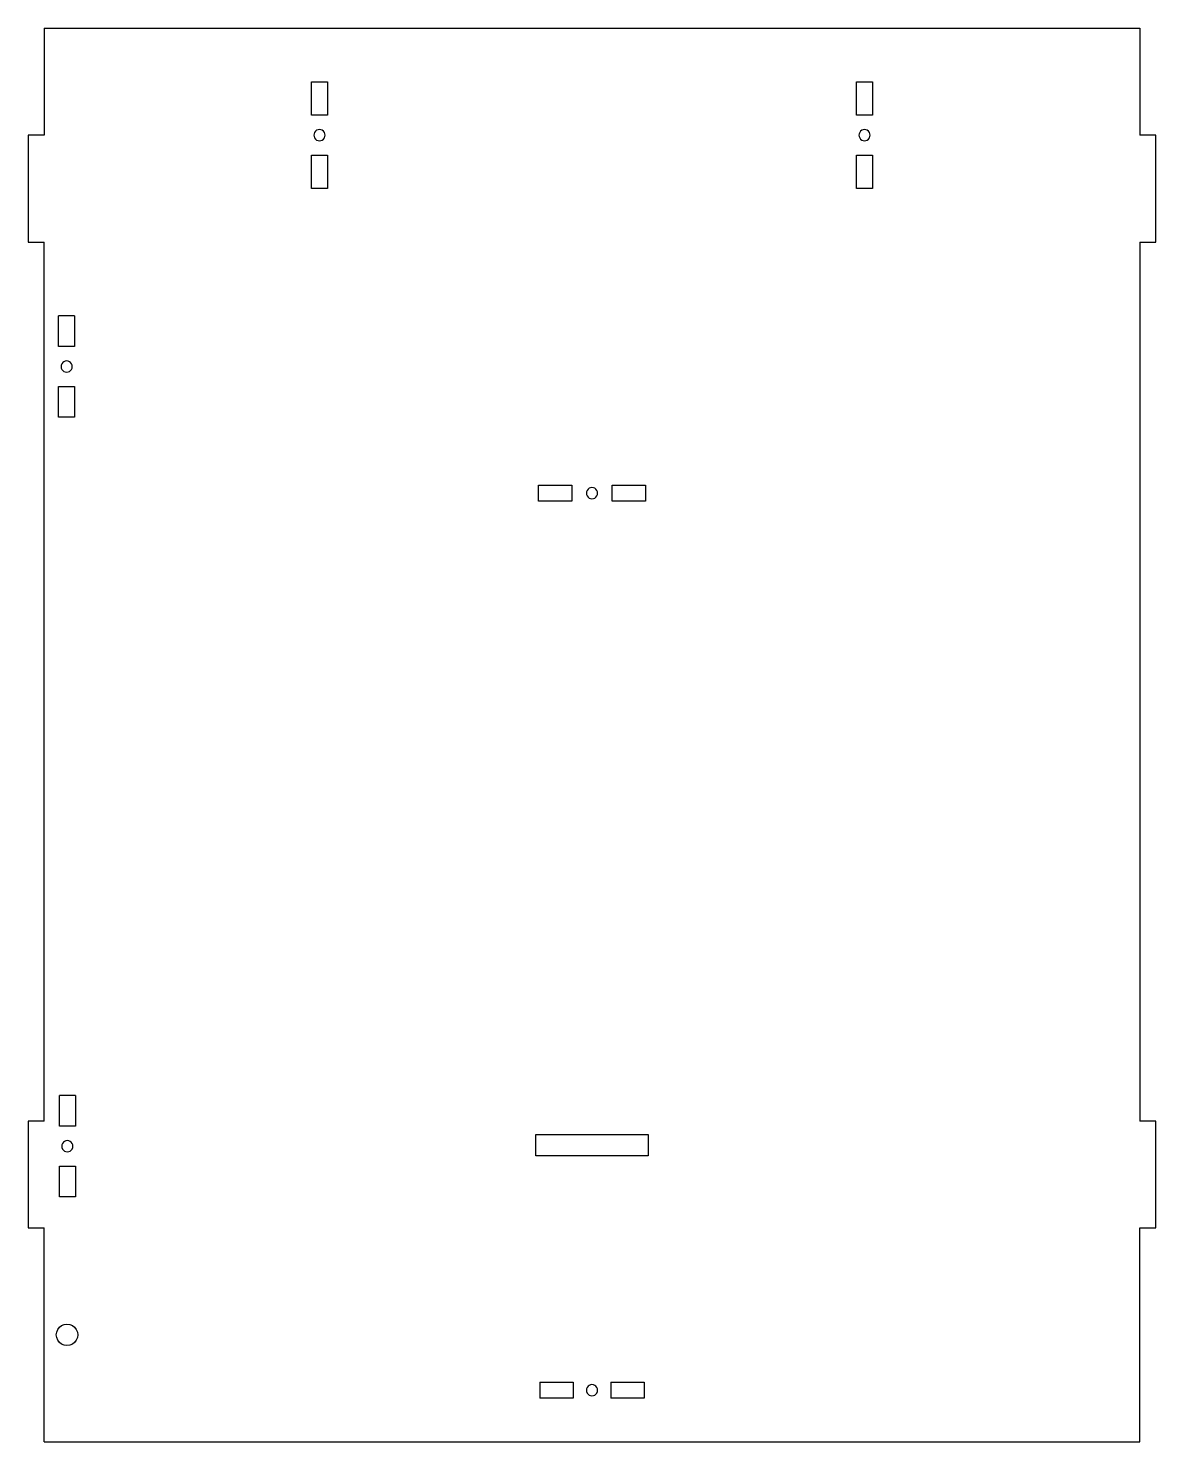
# Model space of a CAD drawing. Header units: metres. Extents: x 1802 to 2224, y -1633 to -1104.
import ezdxf

# ---------------------------------------------------------------- set-up
doc = ezdxf.new("R2010")
doc.units = ezdxf.units.M

msp = doc.modelspace()

# ---------------------------------------------------------------- linework, layer by layer
for p, q in [((1807.59, -1103.9, 6), (1807.59, -1143.9, 6)), ((1807.59, -1103.9, 6), (2217.59, -1103.9, 6)), ((2217.59, -1103.9, 6), (2217.59, -1143.9, 6)), ((1907.59, -1136.4, 6), (1907.59, -1123.9, 6)), ((1907.59, -1123.9, 6), (1913.59, -1123.9, 6)), ((1913.59, -1123.9, 6), (1913.59, -1136.4, 6)), ((2111.59, -1136.4, 6), (2111.59, -1123.9, 6)), ((2111.59, -1123.9, 6), (2117.59, -1123.9, 6)), ((2117.59, -1123.9, 6), (2117.59, -1136.4, 6)), ((1913.59, -1136.4, 6), (1907.59, -1136.4, 6)), ((2117.59, -1136.4, 6), (2111.59, -1136.4, 6)), ((1909.11, -1142.42, 6), (1908.78, -1142.85, 6)), ((1909.54, -1142.08, 6), (1909.11, -1142.42, 6)), ((1910.05, -1141.87, 6), (1909.54, -1142.08, 6)), ((1910.59, -1141.8, 6), (1910.05, -1141.87, 6)), ((1911.14, -1141.87, 6), (1910.59, -1141.8, 6)), ((1911.64, -1142.08, 6), (1911.14, -1141.87, 6)), ((1912.08, -1142.42, 6), (1911.64, -1142.08, 6)), ((1912.41, -1142.85, 6), (1912.08, -1142.42, 6)), ((2113.11, -1142.42, 6), (2112.78, -1142.85, 6)), ((2113.54, -1142.08, 6), (2113.11, -1142.42, 6)), ((2114.05, -1141.87, 6), (2113.54, -1142.08, 6)), ((2114.59, -1141.8, 6), (2114.05, -1141.87, 6)), ((2115.14, -1141.87, 6), (2114.59, -1141.8, 6)), ((2115.64, -1142.08, 6), (2115.14, -1141.87, 6)), ((2116.08, -1142.42, 6), (2115.64, -1142.08, 6)), ((2116.41, -1142.85, 6), (2116.08, -1142.42, 6)), ((1807.59, -1143.9, 6), (1801.59, -1143.9, 6)), ((1801.59, -1143.9, 6), (1801.59, -1183.9, 6)), ((1908.57, -1143.36, 6), (1908.49, -1143.9, 6)), ((1908.49, -1143.9, 6), (1908.57, -1144.44, 6)), ((1908.78, -1142.85, 6), (1908.57, -1143.36, 6)), ((1908.57, -1144.44, 6), (1908.78, -1144.95, 6)), ((1908.78, -1144.95, 6), (1909.11, -1145.39, 6)), ((1909.11, -1145.39, 6), (1909.54, -1145.72, 6)), ((1909.54, -1145.72, 6), (1910.05, -1145.93, 6)), ((1910.05, -1145.93, 6), (1910.59, -1146, 6)), ((1910.59, -1146, 6), (1911.14, -1145.93, 6)), ((1911.14, -1145.93, 6), (1911.64, -1145.72, 6)), ((1911.64, -1145.72, 6), (1912.08, -1145.39, 6)), ((1912.08, -1145.39, 6), (1912.41, -1144.95, 6)), ((1912.62, -1143.36, 6), (1912.41, -1142.85, 6)), ((1912.41, -1144.95, 6), (1912.62, -1144.44, 6)), ((1912.69, -1143.9, 6), (1912.62, -1143.36, 6)), ((1912.62, -1144.44, 6), (1912.69, -1143.9, 6)), ((2112.57, -1143.36, 6), (2112.49, -1143.9, 6)), ((2112.49, -1143.9, 6), (2112.57, -1144.44, 6)), ((2112.78, -1142.85, 6), (2112.57, -1143.36, 6)), ((2112.57, -1144.44, 6), (2112.78, -1144.95, 6)), ((2112.78, -1144.95, 6), (2113.11, -1145.39, 6)), ((2113.11, -1145.39, 6), (2113.54, -1145.72, 6)), ((2113.54, -1145.72, 6), (2114.05, -1145.93, 6)), ((2114.05, -1145.93, 6), (2114.59, -1146, 6)), ((2114.59, -1146, 6), (2115.14, -1145.93, 6)), ((2115.14, -1145.93, 6), (2115.64, -1145.72, 6)), ((2115.64, -1145.72, 6), (2116.08, -1145.39, 6)), ((2116.08, -1145.39, 6), (2116.41, -1144.95, 6)), ((2116.62, -1143.36, 6), (2116.41, -1142.85, 6)), ((2116.41, -1144.95, 6), (2116.62, -1144.44, 6)), ((2116.69, -1143.9, 6), (2116.62, -1143.36, 6)), ((2116.62, -1144.44, 6), (2116.69, -1143.9, 6)), ((2223.59, -1143.9, 6), (2217.59, -1143.9, 6)), ((2223.59, -1183.9, 6), (2223.59, -1143.9, 6)), ((1907.59, -1151.4, 6), (1913.59, -1151.4, 6)), ((1907.59, -1163.9, 6), (1907.59, -1151.4, 6)), ((1913.59, -1151.4, 6), (1913.59, -1163.9, 6)), ((2111.59, -1151.4, 6), (2117.59, -1151.4, 6)), ((2111.59, -1163.9, 6), (2111.59, -1151.4, 6)), ((2117.59, -1151.4, 6), (2117.59, -1163.9, 6)), ((1913.59, -1163.9, 6), (1907.59, -1163.9, 6)), ((2117.59, -1163.9, 6), (2111.59, -1163.9, 6)), ((1801.59, -1183.9, 6), (1807.59, -1183.9, 6)), ((1807.59, -1512.9, 6), (1807.59, -1183.9, 6)), ((2217.59, -1183.9, 6), (2223.59, -1183.9, 6)), ((2217.59, -1183.9, 6), (2217.59, -1512.9, 6)), ((1812.96, -1223, 6), (1812.96, -1211.5, 6)), ((1818.96, -1211.5, 6), (1812.96, -1211.5, 6)), ((1818.96, -1211.5, 6), (1818.96, -1223, 6)), ((1818.96, -1223, 6), (1812.96, -1223, 6)), ((1813.93, -1229.96, 6), (1813.86, -1230.5, 6)), ((1813.86, -1230.5, 6), (1813.93, -1231.05, 6)), ((1814.14, -1229.45, 6), (1813.93, -1229.96, 6)), ((1813.93, -1231.05, 6), (1814.14, -1231.55, 6)), ((1814.48, -1229.02, 6), (1814.14, -1229.45, 6)), ((1814.14, -1231.55, 6), (1814.48, -1231.99, 6)), ((1814.91, -1228.68, 6), (1814.48, -1229.02, 6)), ((1814.48, -1231.99, 6), (1814.91, -1232.32, 6)), ((1815.42, -1228.47, 6), (1814.91, -1228.68, 6)), ((1814.91, -1232.32, 6), (1815.42, -1232.53, 6)), ((1815.96, -1228.4, 6), (1815.42, -1228.47, 6)), ((1815.42, -1232.53, 6), (1815.96, -1232.6, 6)), ((1816.51, -1228.47, 6), (1815.96, -1228.4, 6)), ((1815.96, -1232.6, 6), (1816.51, -1232.53, 6)), ((1817.01, -1228.68, 6), (1816.51, -1228.47, 6)), ((1816.51, -1232.53, 6), (1817.01, -1232.32, 6)), ((1817.45, -1229.02, 6), (1817.01, -1228.68, 6)), ((1817.01, -1232.32, 6), (1817.45, -1231.99, 6)), ((1817.78, -1229.45, 6), (1817.45, -1229.02, 6)), ((1817.45, -1231.99, 6), (1817.78, -1231.55, 6)), ((1817.99, -1229.96, 6), (1817.78, -1229.45, 6)), ((1817.78, -1231.55, 6), (1817.99, -1231.05, 6)), ((1818.06, -1230.5, 6), (1817.99, -1229.96, 6)), ((1817.99, -1231.05, 6), (1818.06, -1230.5, 6)), ((1812.96, -1249.5, 6), (1812.96, -1238, 6)), ((1812.96, -1238, 6), (1818.96, -1238, 6)), ((1818.96, -1238, 6), (1818.96, -1249.5, 6)), ((1818.96, -1249.5, 6), (1812.96, -1249.5, 6)), ((1992.59, -1274.9, 6), (2005.09, -1274.9, 6)), ((1992.59, -1280.9, 6), (1992.59, -1274.9, 6)), ((2005.09, -1274.9, 6), (2005.09, -1280.9, 6)), ((2010.57, -1277.36, 6), (2010.49, -1277.9, 6)), ((2010.49, -1277.9, 6), (2010.57, -1278.44, 6)), ((2010.78, -1276.85, 6), (2010.57, -1277.36, 6)), ((2010.57, -1278.44, 6), (2010.78, -1278.95, 6)), ((2011.11, -1276.42, 6), (2010.78, -1276.85, 6)), ((2010.78, -1278.95, 6), (2011.11, -1279.39, 6)), ((2011.54, -1276.08, 6), (2011.11, -1276.42, 6)), ((2011.11, -1279.39, 6), (2011.54, -1279.72, 6)), ((2012.05, -1275.87, 6), (2011.54, -1276.08, 6)), ((2011.54, -1279.72, 6), (2012.05, -1279.93, 6)), ((2012.59, -1275.8, 6), (2012.05, -1275.87, 6)), ((2012.05, -1279.93, 6), (2012.59, -1280, 6)), ((2013.14, -1275.87, 6), (2012.59, -1275.8, 6)), ((2012.59, -1280, 6), (2013.14, -1279.93, 6)), ((2013.64, -1276.08, 6), (2013.14, -1275.87, 6)), ((2013.14, -1279.93, 6), (2013.64, -1279.72, 6)), ((2014.08, -1276.42, 6), (2013.64, -1276.08, 6)), ((2013.64, -1279.72, 6), (2014.08, -1279.39, 6)), ((2014.41, -1276.85, 6), (2014.08, -1276.42, 6)), ((2014.08, -1279.39, 6), (2014.41, -1278.95, 6)), ((2014.62, -1277.36, 6), (2014.41, -1276.85, 6)), ((2014.41, -1278.95, 6), (2014.62, -1278.44, 6)), ((2014.69, -1277.9, 6), (2014.62, -1277.36, 6)), ((2014.62, -1278.44, 6), (2014.69, -1277.9, 6)), ((2020.09, -1280.9, 6), (2020.09, -1274.9, 6)), ((2020.09, -1274.9, 6), (2032.59, -1274.9, 6)), ((2032.59, -1274.9, 6), (2032.59, -1280.9, 6)), ((2005.09, -1280.9, 6), (1992.59, -1280.9, 6)), ((2032.59, -1280.9, 6), (2020.09, -1280.9, 6)), ((1819.23, -1503.3, 6), (1813.23, -1503.3, 6)), ((1813.23, -1514.8, 6), (1813.23, -1503.3, 6)), ((1819.23, -1503.3, 6), (1819.23, -1514.8, 6)), ((1807.59, -1512.9, 6), (1801.59, -1512.9, 6)), ((1801.59, -1512.9, 6), (1801.59, -1552.9, 6)), ((2223.59, -1512.9, 6), (2217.59, -1512.9, 6)), ((2223.59, -1552.9, 6), (2223.59, -1512.9, 6)), ((1819.23, -1514.8, 6), (1813.23, -1514.8, 6)), ((1991.59, -1517.9, 6), (2033.59, -1517.9, 6)), ((1991.59, -1525.9, 6), (1991.59, -1517.9, 6)), ((2033.59, -1517.9, 6), (2033.59, -1525.9, 6)), ((1814.2, -1521.76, 6), (1814.13, -1522.3, 6)), ((1814.13, -1522.3, 6), (1814.2, -1522.84, 6)), ((1814.41, -1521.25, 6), (1814.2, -1521.76, 6)), ((1814.2, -1522.84, 6), (1814.41, -1523.35, 6)), ((1814.74, -1520.82, 6), (1814.41, -1521.25, 6)), ((1814.41, -1523.35, 6), (1814.74, -1523.79, 6)), ((1815.18, -1520.48, 6), (1814.74, -1520.82, 6)), ((1815.68, -1520.27, 6), (1815.18, -1520.48, 6)), ((1816.23, -1520.2, 6), (1815.68, -1520.27, 6)), ((1816.77, -1520.27, 6), (1816.23, -1520.2, 6)), ((1817.28, -1520.48, 6), (1816.77, -1520.27, 6)), ((1817.71, -1520.82, 6), (1817.28, -1520.48, 6)), ((1818.05, -1521.25, 6), (1817.71, -1520.82, 6)), ((1817.71, -1523.79, 6), (1818.05, -1523.35, 6)), ((1818.26, -1521.76, 6), (1818.05, -1521.25, 6)), ((1818.05, -1523.35, 6), (1818.26, -1522.84, 6)), ((1818.33, -1522.3, 6), (1818.26, -1521.76, 6)), ((1818.26, -1522.84, 6), (1818.33, -1522.3, 6)), ((1814.74, -1523.79, 6), (1815.18, -1524.12, 6)), ((1815.18, -1524.12, 6), (1815.68, -1524.33, 6)), ((1815.68, -1524.33, 6), (1816.23, -1524.4, 6)), ((1816.23, -1524.4, 6), (1816.77, -1524.33, 6)), ((1816.77, -1524.33, 6), (1817.28, -1524.12, 6)), ((1817.28, -1524.12, 6), (1817.71, -1523.79, 6)), ((2033.59, -1525.9, 6), (1991.59, -1525.9, 6)), ((1813.23, -1529.8, 6), (1819.23, -1529.8, 6)), ((1813.23, -1541.3, 6), (1813.23, -1529.8, 6)), ((1819.23, -1529.8, 6), (1819.23, -1541.3, 6)), ((1819.23, -1541.3, 6), (1813.23, -1541.3, 6)), ((1801.59, -1552.9, 6), (1807.59, -1552.9, 6)), ((1807.59, -1632.9, 6), (1807.59, -1552.9, 6)), ((2217.59, -1632.9, 6), (2217.59, -1552.9, 6)), ((2217.59, -1552.9, 6), (2223.59, -1552.9, 6)), ((1812.09, -1592.9, 6), (1812.23, -1591.87, 6)), ((1812.23, -1591.87, 6), (1812.63, -1590.9, 6)), ((1812.63, -1590.9, 6), (1813.27, -1590.07, 6)), ((1813.27, -1590.07, 6), (1814.09, -1589.44, 6)), ((1814.09, -1589.44, 6), (1815.06, -1589.04, 6)), ((1815.06, -1589.04, 6), (1816.09, -1588.9, 6)), ((1816.09, -1588.9, 6), (1817.13, -1589.04, 6)), ((1817.13, -1589.04, 6), (1818.09, -1589.44, 6)), ((1818.09, -1589.44, 6), (1818.92, -1590.07, 6)), ((1818.92, -1590.07, 6), (1819.56, -1590.9, 6)), ((1819.56, -1590.9, 6), (1819.96, -1591.87, 6)), ((1819.96, -1591.87, 6), (1820.09, -1592.9, 6)), ((1812.23, -1593.94, 6), (1812.09, -1592.9, 6)), ((1812.63, -1594.9, 6), (1812.23, -1593.94, 6)), ((1813.27, -1595.73, 6), (1812.63, -1594.9, 6)), ((1814.09, -1596.37, 6), (1813.27, -1595.73, 6)), ((1815.06, -1596.77, 6), (1814.09, -1596.37, 6)), ((1816.09, -1596.9, 6), (1815.06, -1596.77, 6)), ((1817.13, -1596.77, 6), (1816.09, -1596.9, 6)), ((1818.09, -1596.37, 6), (1817.13, -1596.77, 6)), ((1818.92, -1595.73, 6), (1818.09, -1596.37, 6)), ((1819.56, -1594.9, 6), (1818.92, -1595.73, 6)), ((1819.96, -1593.94, 6), (1819.56, -1594.9, 6)), ((1820.09, -1592.9, 6), (1819.96, -1593.94, 6)), ((1993.09, -1610.62, 6), (1993.09, -1616.62, 6)), ((1993.09, -1610.62, 6), (2005.59, -1610.62, 6)), ((2005.59, -1610.62, 6), (2005.59, -1616.62, 6)), ((2010.57, -1613.07, 6), (2010.49, -1613.62, 6)), ((2010.78, -1612.57, 6), (2010.57, -1613.07, 6)), ((2011.11, -1612.13, 6), (2010.78, -1612.57, 6)), ((2011.54, -1611.8, 6), (2011.11, -1612.13, 6)), ((2012.05, -1611.59, 6), (2011.54, -1611.8, 6)), ((2012.59, -1611.52, 6), (2012.05, -1611.59, 6)), ((2013.14, -1611.59, 6), (2012.59, -1611.52, 6)), ((2013.64, -1611.8, 6), (2013.14, -1611.59, 6)), ((2014.08, -1612.13, 6), (2013.64, -1611.8, 6)), ((2014.41, -1612.57, 6), (2014.08, -1612.13, 6)), ((2014.62, -1613.07, 6), (2014.41, -1612.57, 6)), ((2014.69, -1613.62, 6), (2014.62, -1613.07, 6)), ((2019.59, -1610.62, 6), (2019.59, -1616.62, 6)), ((2019.59, -1610.62, 6), (2032.09, -1610.62, 6)), ((2032.09, -1610.62, 6), (2032.09, -1616.62, 6)), ((2005.59, -1616.62, 6), (1993.09, -1616.62, 6)), ((2010.49, -1613.62, 6), (2010.57, -1614.16, 6)), ((2010.57, -1614.16, 6), (2010.78, -1614.67, 6)), ((2010.78, -1614.67, 6), (2011.11, -1615.1, 6)), ((2011.11, -1615.1, 6), (2011.54, -1615.44, 6)), ((2011.54, -1615.44, 6), (2012.05, -1615.65, 6)), ((2012.05, -1615.65, 6), (2012.59, -1615.72, 6)), ((2012.59, -1615.72, 6), (2013.14, -1615.65, 6)), ((2013.14, -1615.65, 6), (2013.64, -1615.44, 6)), ((2013.64, -1615.44, 6), (2014.08, -1615.1, 6)), ((2014.08, -1615.1, 6), (2014.41, -1614.67, 6)), ((2014.41, -1614.67, 6), (2014.62, -1614.16, 6)), ((2014.62, -1614.16, 6), (2014.69, -1613.62, 6)), ((2032.09, -1616.62, 6), (2019.59, -1616.62, 6)), ((1807.59, -1632.9, 6), (2217.59, -1632.9, 6))]:
    msp.add_line(p, q)

doc.saveas('drawing.dxf')
